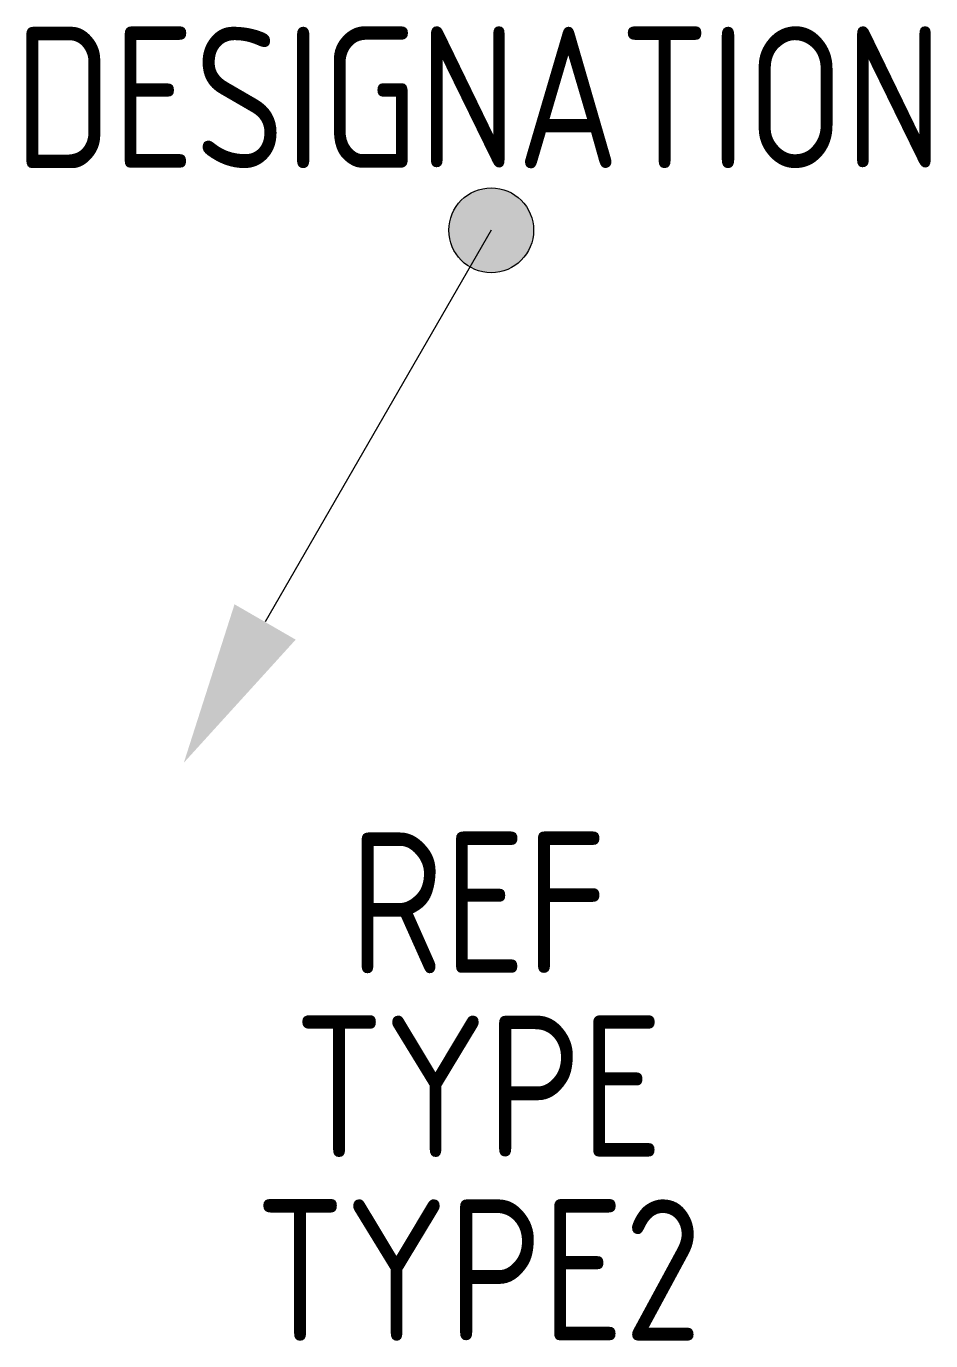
# Model space of a CAD drawing. Header units: millimetres. Extents: x -8.2 to 7.8, y -19.6 to 3.6.
import ezdxf
from ezdxf.enums import TextEntityAlignment as Align

# ---------------------------------------------------------------- set-up
doc = ezdxf.new("R2010")
doc.units = ezdxf.units.MM
for name, color, linetype in [('SYMB_FIL_FIN', 1, 'Continuous'), ('SYMB_TXT_NOM', 3, 'Continuous'), ('SYMBOLE', 3, 'Continuous')]:
    doc.layers.add(name, color=color, linetype=linetype)
doc.styles.add('NET2_5', font='isocp.shx', dxfattribs={"width": 0.9, "height": 2.5})

msp = doc.modelspace()

# ---------------------------------------------------------------- hatches: boundary and pattern name
at = {"layer": 'SYMB_FIL_FIN'}
msp.add_hatch(color=256, dxfattribs=at).paths.add_polyline_path([(0.75, 0, 1), (-0.75, 0, 1)])

# ---------------------------------------------------------------- linework, layer by layer
msp.add_circle((0, 0), 0.75, dxfattribs=at)
at = {"layer": 'SYMBOLE'}
msp.add_line((0, 0), (-4, -6.928), dxfattribs=at)
msp.add_solid([(-4.541, -6.616), (-3.459, -7.241), (-5.438, -9.418)], dxfattribs=at)

# ---------------------------------------------------------------- texts
at = {"layer": 'SYMB_TXT_NOM', "style": 'NET2_5', "width": 0.9, "flags": 8}
for tag, p in [('DESIGNATION', (-0.225, 1.1)), ('REF', (-0.225, -13.142)), ('TYPE', (-0.225, -16.392)), ('TYPE2', (-0.225, -19.642))]:
    msp.add_attdef(tag, text='', height=2.5, dxfattribs=at).set_placement(p, align=Align.CENTER)

doc.saveas('drawing.dxf')
